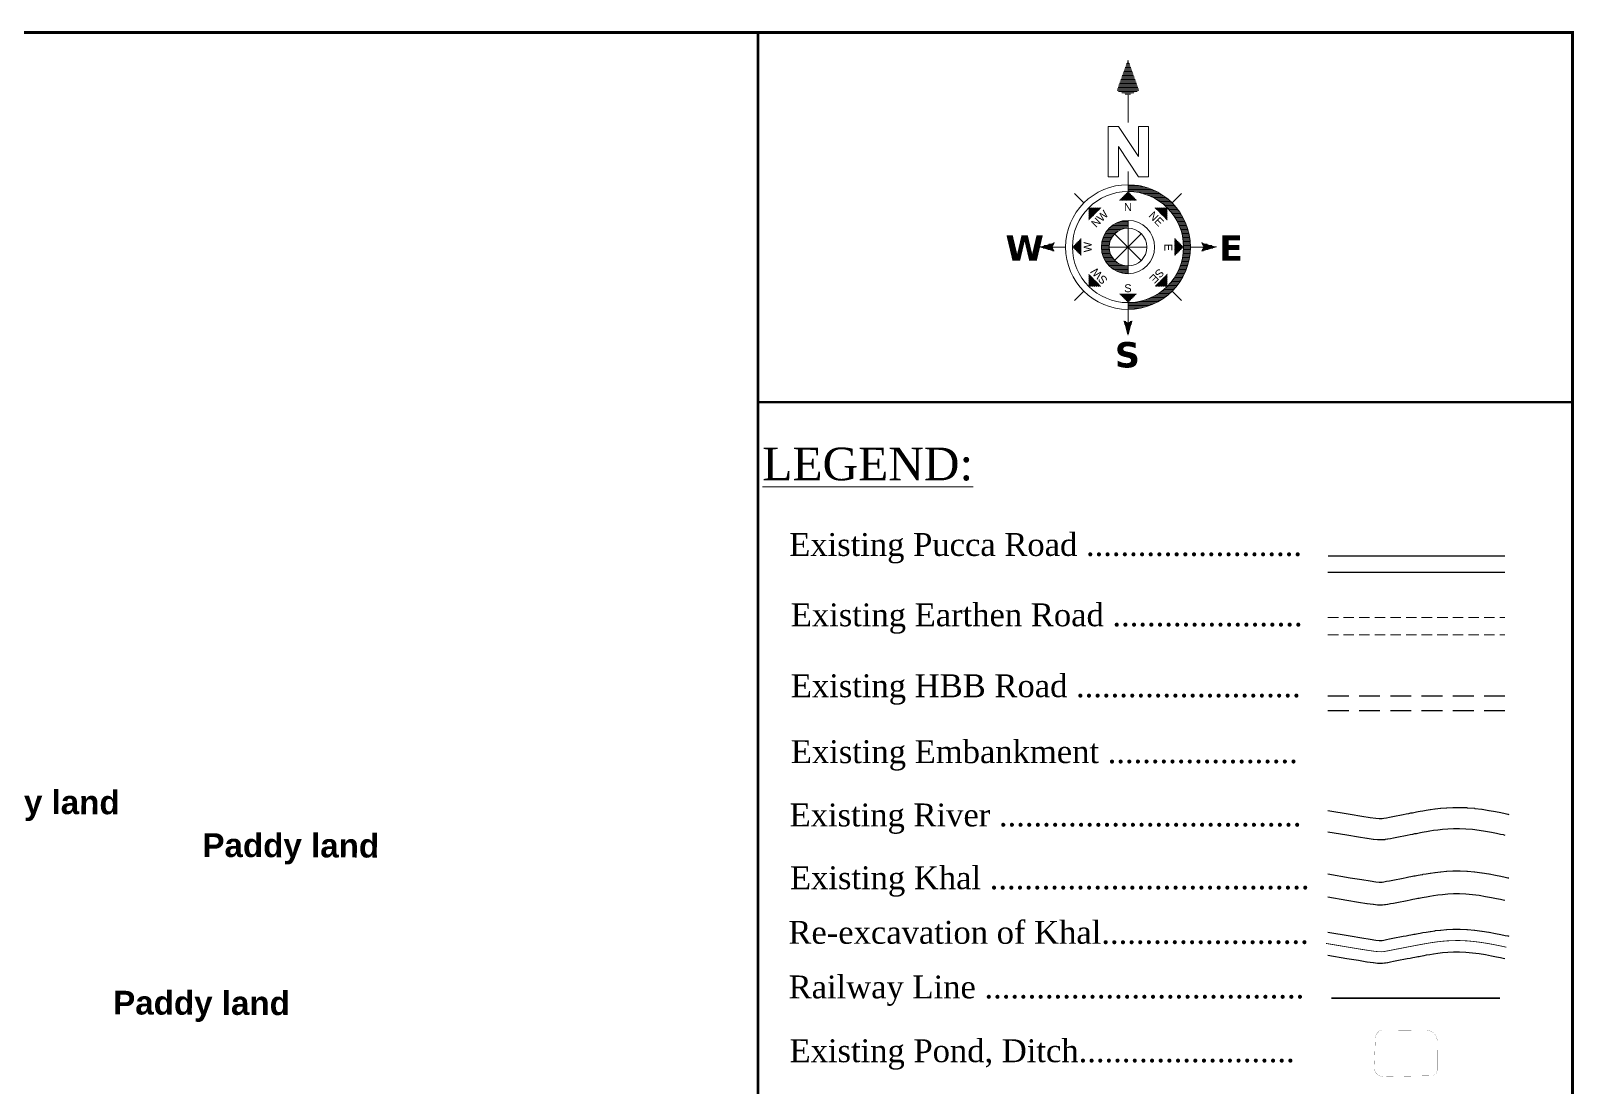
# Model space of a CAD drawing. Header units: millimetres. Extents: x 103 to 33028, y -150542 to -48.
# Drawn here: x 29705 to 30446, y -92916 to -92409 of the extents above; entities that cross this region are included whole.
import ezdxf
from ezdxf.enums import TextEntityAlignment as Align

# ---------------------------------------------------------------- set-up
doc = ezdxf.new("R2010")
doc.units = ezdxf.units.MM
doc.header["$MEASUREMENT"] = 0
for name, pattern in [('CENTERX2', [4, 2.5, -0.5, 0.5, -0.5]), ('DASHED2', [0.375, 0.25, -0.125]), ('HIDDENX2', [0.75, 0.5, -0.25])]:
    doc.linetypes.add(name, pattern=pattern)
for name, color, linetype in [('boundary', 7, 'Continuous'), ('Earthen Emb', 42, 'Continuous'), ('HBB_BFS Road', 7, 'DASHED2'), ('Khal', 4, 'Continuous'), ('RIVER', 150, 'Continuous'), ('TEXT', 5, 'Continuous')]:
    doc.layers.add(name, color=color, linetype=linetype)
for name, color, linetype, lineweight in [('Earthan Road', 7, 'DASHED2', 9), ('line', 10, 'Continuous', 9), ('OUTLINE', 7, 'Continuous', 15), ('p2', 32, 'Continuous', 15), ('Pond or Ditch', 7, 'Continuous', 9), ('PUCCA ROAD', 1, 'Continuous', 30), ('Rail Line', 14, 'TRACKS', 35)]:
    doc.layers.add(name, color=color, linetype=linetype, lineweight=lineweight)
doc.styles.add('b', font='times.ttf')
doc.styles.add('LEG', font='romantic.ttf')
doc.styles.add('Romans', font='arial.ttf')
doc.styles.get("Standard").update_dxf_attribs({"font": 'arial.ttf'})
doc.styles.add('sum', font='arialbd.ttf')
doc.linetypes.add('TRACKS', pattern='A,0.15,[130,ltypeshp.shx,S=0.25,R=0,X=0,Y=0],0.15', length=0.3)
pattern_1 = [(360, (26.19663, 31.512), (2e-14, 0.2822134), [])]
pattern_2 = [(360, (26.19663, 27.11894), (2e-14, 0.2822134), [])]
pattern_3 = [(180, (26.19663, 27.11894), (2e-14, 0.2822134), [])]
pattern_4 = [(45, (26.19663, 27.11894), (-0.199555, 0.199555), [])]
pattern_5 = [(90, (26.19663, 27.11894), (-0.2822134, 2e-14), [])]
pattern_6 = [(135, (26.19663, 27.11894), (-0.199555, -0.199555), [])]
pattern_7 = [(180, (26.19663, 27.11894), (-2e-14, -0.2822134), [])]
pattern_8 = [(225, (26.19663, 27.11894), (0.199555, -0.199555), [])]
pattern_9 = [(270, (26.19663, 27.11894), (0.2822134, -2e-14), [])]
pattern_10 = [(315, (26.19663, 27.11894), (0.199555, 0.199555), [])]

# ---------------------------------------------------------------- blocks, each defined once
blk = doc.blocks.new('A$C5FE22593')
h = blk.add_hatch()
h.set_pattern_fill('_USER', color=11, scale=0.282213, style=0, pattern_type=0)
h.set_pattern_definition(pattern_1)
h.paths.add_polyline_path([(26.2, 66.79), (23.84, 60.2), (26.2, 59.26), (28.55, 60.2)])
h = blk.add_hatch()
h.set_pattern_fill('_USER', color=11, scale=0.282213, style=0, pattern_type=0)
h.set_pattern_definition(pattern_1)
h.paths.add_polyline_path([(26.2, 66.79), (23.84, 60.2), (26.2, 59.26), (28.55, 60.2)])
h = blk.add_hatch()
h.set_pattern_fill('_USER', color=11, scale=0.282213, style=0, pattern_type=0)
h.set_pattern_definition(pattern_1)
h.paths.add_polyline_path([(26.2, 66.79), (23.84, 60.2), (26.2, 59.26), (28.55, 60.2)])
h = blk.add_hatch()
h.set_pattern_fill('_USER', color=11, scale=0.282213, style=0, pattern_type=0)
h.set_pattern_definition(pattern_1)
h.paths.add_polyline_path([(26.2, 66.79), (23.84, 60.2), (26.2, 59.26), (28.55, 60.2)])
h = blk.add_hatch(color=11)
h.paths.add_polyline_path([(26.2, 15.36), (26.2, 13.92, 1), (26.2, 40.32), (26.2, 38.88, -1)])
h.paths.add_polyline_path([(26.2, 31.11), (26.2, 32.76, 1), (26.2, 21.47), (26.2, 23.13, -1)])
h = blk.add_hatch(color=11)
h.paths.add_polyline_path([(26.2, 15.36), (26.2, 13.92, 1), (26.2, 40.32), (26.2, 38.88, -1)])
h.paths.add_polyline_path([(26.2, 31.11), (26.2, 32.76, 1), (26.2, 21.47), (26.2, 23.13, -1)])
h = blk.add_hatch(color=11)
h.paths.add_polyline_path([(26.2, 15.36), (26.2, 13.92, 1), (26.2, 40.32), (26.2, 38.88, -1)])
h.paths.add_polyline_path([(26.2, 31.11), (26.2, 32.76, 1), (26.2, 21.47), (26.2, 23.13, -1)])
h = blk.add_hatch(color=11)
h.paths.add_polyline_path([(26.2, 15.36), (26.2, 13.92, 1), (26.2, 40.32), (26.2, 38.88, -1)])
h.paths.add_polyline_path([(26.2, 31.11), (26.2, 32.76, 1), (26.2, 21.47), (26.2, 23.13, -1)])
h = blk.add_hatch()
h.set_pattern_fill('_USER', color=11, scale=0.282213, style=0, pattern_type=0)
h.set_pattern_definition(pattern_2)
h.paths.add_polyline_path([(39.4, 27.12, 0.414214), (26.2, 40.32), (26.2, 38.88, -0.414214), (37.96, 27.12, -0.414214), (26.2, 15.36), (26.2, 13.92, 0.414214)])
h = blk.add_hatch()
h.set_pattern_fill('_USER', color=11, scale=0.282213, style=0, pattern_type=0)
h.set_pattern_definition(pattern_2)
h.paths.add_polyline_path([(39.4, 27.12, 0.414214), (26.2, 40.32), (26.2, 38.88, -0.414214), (37.96, 27.12, -0.414214), (26.2, 15.36), (26.2, 13.92, 0.414214)])
h = blk.add_hatch()
h.set_pattern_fill('_USER', color=11, scale=0.282213, style=0, pattern_type=0)
h.set_pattern_definition(pattern_2)
h.paths.add_polyline_path([(39.4, 27.12, 0.414214), (26.2, 40.32), (26.2, 38.88, -0.414214), (37.96, 27.12, -0.414214), (26.2, 15.36), (26.2, 13.92, 0.414214)])
h = blk.add_hatch()
h.set_pattern_fill('_USER', color=11, scale=0.282213, style=0, pattern_type=0)
h.set_pattern_definition(pattern_2)
h.paths.add_polyline_path([(39.4, 27.12, 0.414214), (26.2, 40.32), (26.2, 38.88, -0.414214), (37.96, 27.12, -0.414214), (26.2, 15.36), (26.2, 13.92, 0.414214)])
h = blk.add_hatch()
h.set_pattern_fill('_USER', color=11, scale=0.282213, angle=90, style=0, pattern_type=0)
h.set_pattern_definition(pattern_5)
h.paths.add_polyline_path([(28.08, 37), (26.2, 38.88), (24.32, 37)])
h = blk.add_hatch()
h.set_pattern_fill('_USER', color=11, scale=0.282213, angle=90, style=0, pattern_type=0)
h.set_pattern_definition(pattern_5)
h.paths.add_polyline_path([(28.08, 37), (26.2, 38.88), (24.32, 37)])
h = blk.add_hatch()
h.set_pattern_fill('_USER', color=11, scale=0.282213, angle=90, style=0, pattern_type=0)
h.set_pattern_definition(pattern_5)
h.paths.add_polyline_path([(28.08, 37), (26.2, 38.88), (24.32, 37)])
h = blk.add_hatch()
h.set_pattern_fill('_USER', color=11, scale=0.282213, angle=90, style=0, pattern_type=0)
h.set_pattern_definition(pattern_5)
h.paths.add_polyline_path([(28.08, 37), (26.2, 38.88), (24.32, 37)])
h = blk.add_hatch()
h.set_pattern_fill('_USER', color=11, scale=0.282213, angle=135, style=0, pattern_type=0)
h.set_pattern_definition(pattern_6)
h.paths.add_polyline_path([(20.54, 35.43), (17.88, 35.43), (17.88, 32.77)])
h = blk.add_hatch()
h.set_pattern_fill('_USER', color=11, scale=0.282213, angle=135, style=0, pattern_type=0)
h.set_pattern_definition(pattern_6)
h.paths.add_polyline_path([(20.54, 35.43), (17.88, 35.43), (17.88, 32.77)])
h = blk.add_hatch()
h.set_pattern_fill('_USER', color=11, scale=0.282213, angle=135, style=0, pattern_type=0)
h.set_pattern_definition(pattern_6)
h.paths.add_polyline_path([(20.54, 35.43), (17.88, 35.43), (17.88, 32.77)])
h = blk.add_hatch()
h.set_pattern_fill('_USER', color=11, scale=0.282213, angle=135, style=0, pattern_type=0)
h.set_pattern_definition(pattern_6)
h.paths.add_polyline_path([(20.54, 35.43), (17.88, 35.43), (17.88, 32.77)])
h = blk.add_hatch()
h.set_pattern_fill('_USER', color=11, scale=0.282213, style=0, pattern_type=0)
h.set_pattern_definition(pattern_2)
h.paths.add_polyline_path([(26.2, 31.11), (26.2, 32.76, 0.414214), (20.55, 27.12, 0.414214), (26.2, 21.47), (26.2, 23.13, -0.414214), (22.21, 27.12, -0.414214)])
h = blk.add_hatch()
h.set_pattern_fill('_USER', color=11, scale=0.282213, style=0, pattern_type=0)
h.set_pattern_definition(pattern_2)
h.paths.add_polyline_path([(26.2, 31.11), (26.2, 32.76, 0.414214), (20.55, 27.12, 0.414214), (26.2, 21.47), (26.2, 23.13, -0.414214), (22.21, 27.12, -0.414214)])
h = blk.add_hatch()
h.set_pattern_fill('_USER', color=11, scale=0.282213, style=0, pattern_type=0)
h.set_pattern_definition(pattern_2)
h.paths.add_polyline_path([(26.2, 31.11), (26.2, 32.76, 0.414214), (20.55, 27.12, 0.414214), (26.2, 21.47), (26.2, 23.13, -0.414214), (22.21, 27.12, -0.414214)])
h = blk.add_hatch()
h.set_pattern_fill('_USER', color=11, scale=0.282213, style=0, pattern_type=0)
h.set_pattern_definition(pattern_2)
h.paths.add_polyline_path([(26.2, 31.11), (26.2, 32.76, 0.414214), (20.55, 27.12, 0.414214), (26.2, 21.47), (26.2, 23.13, -0.414214), (22.21, 27.12, -0.414214)])
h = blk.add_hatch()
h.set_pattern_fill('_USER', color=11, scale=0.282213, angle=45, style=0, pattern_type=0)
h.set_pattern_definition(pattern_4)
h.paths.add_polyline_path([(34.51, 32.77), (34.51, 35.43), (31.85, 35.43)])
h = blk.add_hatch()
h.set_pattern_fill('_USER', color=11, scale=0.282213, angle=45, style=0, pattern_type=0)
h.set_pattern_definition(pattern_4)
h.paths.add_polyline_path([(34.51, 32.77), (34.51, 35.43), (31.85, 35.43)])
h = blk.add_hatch()
h.set_pattern_fill('_USER', color=11, scale=0.282213, angle=45, style=0, pattern_type=0)
h.set_pattern_definition(pattern_4)
h.paths.add_polyline_path([(34.51, 32.77), (34.51, 35.43), (31.85, 35.43)])
h = blk.add_hatch()
h.set_pattern_fill('_USER', color=11, scale=0.282213, angle=45, style=0, pattern_type=0)
h.set_pattern_definition(pattern_4)
h.paths.add_polyline_path([(34.51, 32.77), (34.51, 35.43), (31.85, 35.43)])
h = blk.add_hatch()
h.set_pattern_fill('_USER', color=11, scale=0.282213, style=0, pattern_type=0)
h.set_pattern_definition(pattern_3)
h.paths.add_polyline_path([(10.67, 26.18), (10.2, 27.12), (10.67, 28.06), (7.38, 27.12)])
h = blk.add_hatch()
h.set_pattern_fill('_USER', color=11, scale=0.282213, style=0, pattern_type=0)
h.set_pattern_definition(pattern_3)
h.paths.add_polyline_path([(10.67, 26.18), (10.2, 27.12), (10.67, 28.06), (7.38, 27.12)])
h = blk.add_hatch()
h.set_pattern_fill('_USER', color=11, scale=0.282213, style=0, pattern_type=0)
h.set_pattern_definition(pattern_3)
h.paths.add_polyline_path([(10.67, 26.18), (10.2, 27.12), (10.67, 28.06), (7.38, 27.12)])
h = blk.add_hatch()
h.set_pattern_fill('_USER', color=11, scale=0.282213, style=0, pattern_type=0)
h.set_pattern_definition(pattern_3)
h.paths.add_polyline_path([(10.67, 26.18), (10.2, 27.12), (10.67, 28.06), (7.38, 27.12)])
h = blk.add_hatch()
h.set_pattern_fill('_USER', color=11, scale=0.282213, angle=180, style=0, pattern_type=0)
h.set_pattern_definition(pattern_7)
h.paths.add_polyline_path([(16.32, 29), (14.44, 27.12), (16.32, 25.24)])
h = blk.add_hatch()
h.set_pattern_fill('_USER', color=11, scale=0.282213, angle=180, style=0, pattern_type=0)
h.set_pattern_definition(pattern_7)
h.paths.add_polyline_path([(16.32, 29), (14.44, 27.12), (16.32, 25.24)])
h = blk.add_hatch()
h.set_pattern_fill('_USER', color=11, scale=0.282213, angle=180, style=0, pattern_type=0)
h.set_pattern_definition(pattern_7)
h.paths.add_polyline_path([(16.32, 29), (14.44, 27.12), (16.32, 25.24)])
h = blk.add_hatch()
h.set_pattern_fill('_USER', color=11, scale=0.282213, angle=180, style=0, pattern_type=0)
h.set_pattern_definition(pattern_7)
h.paths.add_polyline_path([(16.32, 29), (14.44, 27.12), (16.32, 25.24)])
h = blk.add_hatch()
h.set_pattern_fill('_USER', color=11, scale=0.282213, style=0, pattern_type=0)
h.set_pattern_definition(pattern_2)
h.paths.add_polyline_path([(36.07, 29), (36.07, 25.24), (37.96, 27.12)])
h = blk.add_hatch()
h.set_pattern_fill('_USER', color=11, scale=0.282213, style=0, pattern_type=0)
h.set_pattern_definition(pattern_2)
h.paths.add_polyline_path([(36.07, 29), (36.07, 25.24), (37.96, 27.12)])
h = blk.add_hatch()
h.set_pattern_fill('_USER', color=11, scale=0.282213, style=0, pattern_type=0)
h.set_pattern_definition(pattern_2)
h.paths.add_polyline_path([(36.07, 29), (36.07, 25.24), (37.96, 27.12)])
h = blk.add_hatch()
h.set_pattern_fill('_USER', color=11, scale=0.282213, style=0, pattern_type=0)
h.set_pattern_definition(pattern_2)
h.paths.add_polyline_path([(36.07, 29), (36.07, 25.24), (37.96, 27.12)])
h = blk.add_hatch()
h.set_pattern_fill('_USER', color=11, scale=0.282213, style=0, pattern_type=0)
h.set_pattern_definition(pattern_2)
h.paths.add_polyline_path([(45.01, 27.12), (41.72, 28.06), (42.19, 27.12), (41.72, 26.18)])
h = blk.add_hatch()
h.set_pattern_fill('_USER', color=11, scale=0.282213, style=0, pattern_type=0)
h.set_pattern_definition(pattern_2)
h.paths.add_polyline_path([(45.01, 27.12), (41.72, 28.06), (42.19, 27.12), (41.72, 26.18)])
h = blk.add_hatch()
h.set_pattern_fill('_USER', color=11, scale=0.282213, style=0, pattern_type=0)
h.set_pattern_definition(pattern_2)
h.paths.add_polyline_path([(45.01, 27.12), (41.72, 28.06), (42.19, 27.12), (41.72, 26.18)])
h = blk.add_hatch()
h.set_pattern_fill('_USER', color=11, scale=0.282213, style=0, pattern_type=0)
h.set_pattern_definition(pattern_2)
h.paths.add_polyline_path([(45.01, 27.12), (41.72, 28.06), (42.19, 27.12), (41.72, 26.18)])
h = blk.add_hatch()
h.set_pattern_fill('_USER', color=11, scale=0.282213, angle=-135, style=0, pattern_type=0)
h.set_pattern_definition(pattern_8)
h.paths.add_polyline_path([(17.88, 21.46), (17.88, 18.8), (20.54, 18.8)])
h = blk.add_hatch()
h.set_pattern_fill('_USER', color=11, scale=0.282213, angle=-135, style=0, pattern_type=0)
h.set_pattern_definition(pattern_8)
h.paths.add_polyline_path([(17.88, 21.46), (17.88, 18.8), (20.54, 18.8)])
h = blk.add_hatch()
h.set_pattern_fill('_USER', color=11, scale=0.282213, angle=-135, style=0, pattern_type=0)
h.set_pattern_definition(pattern_8)
h.paths.add_polyline_path([(17.88, 21.46), (17.88, 18.8), (20.54, 18.8)])
h = blk.add_hatch()
h.set_pattern_fill('_USER', color=11, scale=0.282213, angle=-135, style=0, pattern_type=0)
h.set_pattern_definition(pattern_8)
h.paths.add_polyline_path([(17.88, 21.46), (17.88, 18.8), (20.54, 18.8)])
h = blk.add_hatch()
h.set_pattern_fill('_USER', color=11, scale=0.282213, angle=-45, style=0, pattern_type=0)
h.set_pattern_definition(pattern_10)
h.paths.add_polyline_path([(31.85, 18.8), (34.51, 18.8), (34.51, 21.46)])
h = blk.add_hatch()
h.set_pattern_fill('_USER', color=11, scale=0.282213, angle=-45, style=0, pattern_type=0)
h.set_pattern_definition(pattern_10)
h.paths.add_polyline_path([(31.85, 18.8), (34.51, 18.8), (34.51, 21.46)])
h = blk.add_hatch()
h.set_pattern_fill('_USER', color=11, scale=0.282213, angle=-45, style=0, pattern_type=0)
h.set_pattern_definition(pattern_10)
h.paths.add_polyline_path([(31.85, 18.8), (34.51, 18.8), (34.51, 21.46)])
h = blk.add_hatch()
h.set_pattern_fill('_USER', color=11, scale=0.282213, angle=-45, style=0, pattern_type=0)
h.set_pattern_definition(pattern_10)
h.paths.add_polyline_path([(31.85, 18.8), (34.51, 18.8), (34.51, 21.46)])
h = blk.add_hatch()
h.set_pattern_fill('_USER', color=11, scale=0.282213, angle=-90, style=0, pattern_type=0)
h.set_pattern_definition(pattern_9)
h.paths.add_polyline_path([(24.32, 17.24), (26.2, 15.36), (28.08, 17.24)])
h = blk.add_hatch()
h.set_pattern_fill('_USER', color=11, scale=0.282213, angle=-90, style=0, pattern_type=0)
h.set_pattern_definition(pattern_9)
h.paths.add_polyline_path([(24.32, 17.24), (26.2, 15.36), (28.08, 17.24)])
h = blk.add_hatch()
h.set_pattern_fill('_USER', color=11, scale=0.282213, angle=-90, style=0, pattern_type=0)
h.set_pattern_definition(pattern_9)
h.paths.add_polyline_path([(24.32, 17.24), (26.2, 15.36), (28.08, 17.24)])
h = blk.add_hatch()
h.set_pattern_fill('_USER', color=11, scale=0.282213, angle=-90, style=0, pattern_type=0)
h.set_pattern_definition(pattern_9)
h.paths.add_polyline_path([(24.32, 17.24), (26.2, 15.36), (28.08, 17.24)])
h = blk.add_hatch()
h.set_pattern_fill('_USER', color=11, scale=0.282213, style=0, pattern_type=0)
h.set_pattern_definition(pattern_2)
h.paths.add_polyline_path([(27.14, 11.6), (26.2, 11.13), (25.26, 11.6), (26.2, 8.3)])
h = blk.add_hatch()
h.set_pattern_fill('_USER', color=11, scale=0.282213, style=0, pattern_type=0)
h.set_pattern_definition(pattern_2)
h.paths.add_polyline_path([(27.14, 11.6), (26.2, 11.13), (25.26, 11.6), (26.2, 8.3)])
h = blk.add_hatch()
h.set_pattern_fill('_USER', color=11, scale=0.282213, style=0, pattern_type=0)
h.set_pattern_definition(pattern_2)
h.paths.add_polyline_path([(27.14, 11.6), (26.2, 11.13), (25.26, 11.6), (26.2, 8.3)])
h = blk.add_hatch()
h.set_pattern_fill('_USER', color=11, scale=0.282213, style=0, pattern_type=0)
h.set_pattern_definition(pattern_2)
h.paths.add_polyline_path([(27.14, 11.6), (26.2, 11.13), (25.26, 11.6), (26.2, 8.3)])
at = {"color": 11}
for p, q in [((26.2, 53.5), (26.2, 59.26)), ((26.2, 53.5), (26.2, 59.26)), ((26.2, 53.5), (26.2, 59.26)), ((26.2, 53.5), (26.2, 59.26)), ((26.2, 40.32), (26.2, 43.11)), ((26.2, 40.32), (26.2, 43.11)), ((26.2, 40.32), (26.2, 43.11)), ((26.2, 40.32), (26.2, 43.11)), ((26.2, 40.32), (26.2, 38.88)), ((26.2, 40.32), (26.2, 38.88)), ((26.2, 40.32), (26.2, 38.88)), ((26.2, 40.32), (26.2, 38.88)), ((16.86, 36.46), (14.89, 38.43)), ((16.86, 36.46), (14.89, 38.43)), ((16.86, 36.46), (14.89, 38.43)), ((16.86, 36.46), (14.89, 38.43)), ((35.53, 36.46), (37.5, 38.43)), ((35.53, 36.46), (37.5, 38.43)), ((35.53, 36.46), (37.5, 38.43)), ((35.53, 36.46), (37.5, 38.43)), ((26.2, 31.11), (26.2, 32.76)), ((26.2, 31.11), (26.2, 32.76)), ((26.2, 31.11), (26.2, 32.76)), ((26.2, 31.11), (26.2, 32.76)), ((23.37, 24.3), (29.02, 29.94)), ((29.02, 24.3), (23.37, 29.94)), ((29.02, 29.94), (23.37, 24.3)), ((23.37, 29.94), (29.02, 24.3)), ((23.37, 24.3), (29.02, 29.94)), ((29.02, 24.3), (23.37, 29.94)), ((29.02, 29.94), (23.37, 24.3)), ((23.37, 29.94), (29.02, 24.3)), ((23.37, 24.3), (29.02, 29.94)), ((29.02, 24.3), (23.37, 29.94)), ((29.02, 29.94), (23.37, 24.3)), ((23.37, 29.94), (29.02, 24.3)), ((23.37, 24.3), (29.02, 29.94)), ((29.02, 24.3), (23.37, 29.94)), ((29.02, 29.94), (23.37, 24.3)), ((23.37, 29.94), (29.02, 24.3)), ((26.2, 23.13), (26.2, 31.11)), ((26.2, 31.11), (26.2, 23.13)), ((26.2, 23.13), (26.2, 31.11)), ((26.2, 31.11), (26.2, 23.13)), ((26.2, 23.13), (26.2, 31.11)), ((26.2, 31.11), (26.2, 23.13)), ((26.2, 23.13), (26.2, 31.11)), ((26.2, 31.11), (26.2, 23.13)), ((12.99, 27.12), (10.2, 27.12)), ((12.99, 27.12), (10.2, 27.12)), ((12.99, 27.12), (10.2, 27.12)), ((12.99, 27.12), (10.2, 27.12)), ((22.21, 27.12), (30.19, 27.12)), ((30.19, 27.12), (22.21, 27.12)), ((22.21, 27.12), (30.19, 27.12)), ((30.19, 27.12), (22.21, 27.12)), ((22.21, 27.12), (30.19, 27.12)), ((30.19, 27.12), (22.21, 27.12)), ((22.21, 27.12), (30.19, 27.12)), ((30.19, 27.12), (22.21, 27.12)), ((39.4, 27.12), (42.19, 27.12)), ((39.4, 27.12), (42.19, 27.12)), ((39.4, 27.12), (42.19, 27.12)), ((39.4, 27.12), (42.19, 27.12)), ((26.2, 23.13), (26.2, 21.47)), ((26.2, 23.13), (26.2, 21.47)), ((26.2, 23.13), (26.2, 21.47)), ((26.2, 23.13), (26.2, 21.47)), ((16.86, 17.78), (14.89, 15.81)), ((16.86, 17.78), (14.89, 15.81)), ((16.86, 17.78), (14.89, 15.81)), ((16.86, 17.78), (14.89, 15.81)), ((35.53, 17.78), (37.5, 15.81)), ((35.53, 17.78), (37.5, 15.81)), ((35.53, 17.78), (37.5, 15.81)), ((35.53, 17.78), (37.5, 15.81)), ((26.2, 13.92), (26.2, 15.36)), ((26.2, 13.92), (26.2, 15.36)), ((26.2, 13.92), (26.2, 15.36)), ((26.2, 13.92), (26.2, 15.36)), ((26.2, 13.92), (26.2, 11.13)), ((26.2, 13.92), (26.2, 11.13)), ((26.2, 13.92), (26.2, 11.13)), ((26.2, 13.92), (26.2, 11.13))]:
    blk.add_line(p, q, dxfattribs=at)
at = {"color": 1}
for p, q in [((22.03, 52.68), (24.16, 52.68)), ((22.03, 42.01), (22.03, 52.68)), ((22.03, 52.68), (24.16, 52.68)), ((22.03, 42.01), (22.03, 52.68)), ((22.03, 52.68), (24.16, 52.68)), ((22.03, 42.01), (22.03, 52.68)), ((22.03, 52.68), (24.16, 52.68)), ((22.03, 42.01), (22.03, 52.68)), ((24.16, 52.68), (28.43, 46.28)), ((24.16, 52.68), (28.43, 46.28)), ((24.16, 52.68), (28.43, 46.28)), ((24.16, 52.68), (28.43, 46.28)), ((28.43, 52.68), (30.56, 52.68)), ((28.43, 46.28), (28.43, 52.68)), ((28.43, 52.68), (30.56, 52.68)), ((28.43, 46.28), (28.43, 52.68)), ((28.43, 52.68), (30.56, 52.68)), ((28.43, 46.28), (28.43, 52.68)), ((28.43, 52.68), (30.56, 52.68)), ((28.43, 46.28), (28.43, 52.68)), ((30.56, 52.68), (30.56, 42.01)), ((30.56, 52.68), (30.56, 42.01)), ((30.56, 52.68), (30.56, 42.01)), ((30.56, 52.68), (30.56, 42.01)), ((24.16, 48.41), (24.16, 42.01)), ((28.43, 42.01), (24.16, 48.41)), ((24.16, 48.41), (24.16, 42.01)), ((28.43, 42.01), (24.16, 48.41)), ((24.16, 48.41), (24.16, 42.01)), ((28.43, 42.01), (24.16, 48.41)), ((24.16, 48.41), (24.16, 42.01)), ((28.43, 42.01), (24.16, 48.41)), ((24.16, 42.01), (22.03, 42.01)), ((24.16, 42.01), (22.03, 42.01)), ((24.16, 42.01), (22.03, 42.01)), ((24.16, 42.01), (22.03, 42.01)), ((30.56, 42.01), (28.43, 42.01)), ((30.56, 42.01), (28.43, 42.01)), ((30.56, 42.01), (28.43, 42.01)), ((30.56, 42.01), (28.43, 42.01))]:
    blk.add_line(p, q, dxfattribs=at)
at = {"color": 11}
for radius in [13.2, 13.2, 13.2, 13.2, 11.76, 11.76, 11.76, 11.76, 5.64, 5.64, 5.64, 5.64, 3.99, 3.99, 3.99, 3.99]:
    blk.add_circle((26.2, 27.12), radius, dxfattribs=at)
for points in [[(26.2, 66.79), (23.84, 60.2), (26.2, 59.26)], [(26.2, 66.79), (23.84, 60.2), (26.2, 59.26)], [(26.2, 66.79), (23.84, 60.2), (26.2, 59.26)], [(26.2, 66.79), (23.84, 60.2), (26.2, 59.26)], [(26.2, 59.26), (28.55, 60.2), (26.2, 66.79)], [(26.2, 59.26), (28.55, 60.2), (26.2, 66.79)], [(26.2, 59.26), (28.55, 60.2), (26.2, 66.79)], [(26.2, 59.26), (28.55, 60.2), (26.2, 66.79)], [(26.2, 38.88), (28.08, 37), (24.32, 37)], [(26.2, 38.88), (28.08, 37), (24.32, 37)], [(26.2, 38.88), (28.08, 37), (24.32, 37)], [(26.2, 38.88), (28.08, 37), (24.32, 37)], [(17.88, 35.43), (20.54, 35.43), (17.88, 32.77)], [(17.88, 35.43), (20.54, 35.43), (17.88, 32.77)], [(17.88, 35.43), (20.54, 35.43), (17.88, 32.77)], [(17.88, 35.43), (20.54, 35.43), (17.88, 32.77)], [(34.51, 35.43), (34.51, 32.77), (31.85, 35.43)], [(34.51, 35.43), (34.51, 32.77), (31.85, 35.43)], [(34.51, 35.43), (34.51, 32.77), (31.85, 35.43)], [(34.51, 35.43), (34.51, 32.77), (31.85, 35.43)], [(7.38, 27.12), (10.67, 28.06), (10.2, 27.12)], [(7.38, 27.12), (10.67, 28.06), (10.2, 27.12)], [(7.38, 27.12), (10.67, 28.06), (10.2, 27.12)], [(7.38, 27.12), (10.67, 28.06), (10.2, 27.12)], [(10.67, 26.18), (10.2, 27.12), (7.38, 27.12)], [(10.67, 26.18), (10.2, 27.12), (7.38, 27.12)], [(10.67, 26.18), (10.2, 27.12), (7.38, 27.12)], [(10.67, 26.18), (10.2, 27.12), (7.38, 27.12)], [(14.44, 27.12), (16.32, 29), (16.32, 25.24)], [(14.44, 27.12), (16.32, 29), (16.32, 25.24)], [(14.44, 27.12), (16.32, 29), (16.32, 25.24)], [(14.44, 27.12), (16.32, 29), (16.32, 25.24)], [(37.96, 27.12), (36.07, 25.24), (36.07, 29)], [(37.96, 27.12), (36.07, 25.24), (36.07, 29)], [(37.96, 27.12), (36.07, 25.24), (36.07, 29)], [(37.96, 27.12), (36.07, 25.24), (36.07, 29)], [(41.72, 28.06), (42.19, 27.12), (45.01, 27.12)], [(41.72, 28.06), (42.19, 27.12), (45.01, 27.12)], [(41.72, 28.06), (42.19, 27.12), (45.01, 27.12)], [(41.72, 28.06), (42.19, 27.12), (45.01, 27.12)], [(45.01, 27.12), (41.72, 26.18), (42.19, 27.12)], [(45.01, 27.12), (41.72, 26.18), (42.19, 27.12)], [(45.01, 27.12), (41.72, 26.18), (42.19, 27.12)], [(45.01, 27.12), (41.72, 26.18), (42.19, 27.12)], [(17.88, 18.8), (17.88, 21.46), (20.54, 18.8)], [(17.88, 18.8), (17.88, 21.46), (20.54, 18.8)], [(17.88, 18.8), (17.88, 21.46), (20.54, 18.8)], [(17.88, 18.8), (17.88, 21.46), (20.54, 18.8)], [(34.51, 18.8), (31.85, 18.8), (34.51, 21.46)], [(34.51, 18.8), (31.85, 18.8), (34.51, 21.46)], [(34.51, 18.8), (31.85, 18.8), (34.51, 21.46)], [(34.51, 18.8), (31.85, 18.8), (34.51, 21.46)], [(26.2, 15.36), (24.32, 17.24), (28.08, 17.24)], [(26.2, 15.36), (24.32, 17.24), (28.08, 17.24)], [(26.2, 15.36), (24.32, 17.24), (28.08, 17.24)], [(26.2, 15.36), (24.32, 17.24), (28.08, 17.24)], [(26.2, 8.3), (25.26, 11.6), (26.2, 11.13)], [(26.2, 8.3), (25.26, 11.6), (26.2, 11.13)], [(26.2, 8.3), (25.26, 11.6), (26.2, 11.13)], [(26.2, 8.3), (25.26, 11.6), (26.2, 11.13)], [(27.14, 11.6), (26.2, 11.13), (26.2, 8.3)], [(27.14, 11.6), (26.2, 11.13), (26.2, 8.3)], [(27.14, 11.6), (26.2, 11.13), (26.2, 8.3)], [(27.14, 11.6), (26.2, 11.13), (26.2, 8.3)]]:
    blk.add_solid(points, dxfattribs=at)
at = {"color": 11, "style": 'Romans'}
for s, p in [('N', (26.2, 34.74)), ('N', (26.2, 34.74)), ('N', (26.2, 34.74)), ('N', (26.2, 34.74)), ('S', (26.19, 17.56)), ('S', (26.19, 17.56)), ('S', (26.19, 17.56)), ('S', (26.19, 17.56))]:
    blk.add_text(s, height=1.69, dxfattribs=at).set_placement(p, align=Align.CENTER)
for s, height, rotation, p in [('NW', 1.693, 45, (20.81, 32.51)), ('NW', 1.693, 45, (20.81, 32.51)), ('NW', 1.693, 45, (20.81, 32.51)), ('NW', 1.693, 45, (20.81, 32.51)), ('NE', 1.693, 315, (31.57, 32.5)), ('NE', 1.693, 315, (31.57, 32.5)), ('NE', 1.693, 315, (31.57, 32.5)), ('NE', 1.693, 315, (31.57, 32.5)), ('W', 1.69, 90, (18.48, 27.11)), ('W', 1.69, 90, (18.48, 27.11)), ('W', 1.69, 90, (18.48, 27.11)), ('W', 1.69, 90, (18.48, 27.11)), ('E', 1.69, 270, (33.89, 27.05)), ('E', 1.69, 270, (33.89, 27.05)), ('E', 1.69, 270, (33.89, 27.05)), ('E', 1.69, 270, (33.89, 27.05)), ('SW', 1.693, 135, (20.67, 21.59)), ('SW', 1.693, 135, (20.67, 21.59)), ('SW', 1.693, 135, (20.67, 21.59)), ('SW', 1.693, 135, (20.67, 21.59)), ('SE', 1.693, 225, (31.7, 21.6)), ('SE', 1.693, 225, (31.7, 21.6)), ('SE', 1.693, 225, (31.7, 21.6)), ('SE', 1.693, 225, (31.7, 21.6))]:
    blk.add_text(s, height=height, rotation=rotation, dxfattribs=at).set_placement(p, align=Align.CENTER)
at = {"layer": 'p2', "color": 1, "char_height": 5.3676, "attachment_point": 5}
for s, insert in [('{\\fVerdana|b1|i0|c0|p34;W}', (4.33, 26.9)), ('{\\fVerdana|b1|i0|c0|p34;W}', (4.33, 26.9)), ('{\\fVerdana|b1|i0|c0|p34;W}', (4.33, 26.9)), ('{\\fVerdana|b1|i0|c0|p34;W}', (4.33, 26.9)), ('{\\fVerdana|b1|i0|c0|p34;E}', (47.97, 26.9)), ('{\\fVerdana|b1|i0|c0|p34;E}', (47.97, 26.9)), ('{\\fVerdana|b1|i0|c0|p34;E}', (47.97, 26.9)), ('{\\fVerdana|b1|i0|c0|p34;E}', (47.97, 26.9)), ('{\\fVerdana|b1|i0|c0|p34;S}', (26.07, 4.27)), ('{\\fVerdana|b1|i0|c0|p34;S}', (26.07, 4.27)), ('{\\fVerdana|b1|i0|c0|p34;S}', (26.07, 4.27)), ('{\\fVerdana|b1|i0|c0|p34;S}', (26.07, 4.27))]:
    blk.add_mtext(s, dxfattribs=dict(at, insert=insert))

msp = doc.modelspace()

# ---------------------------------------------------------------- linework, layer by layer
at = {"layer": 'boundary', "color": 0}
for points, const_width in [([(28858.56, -92409.57), (30445.29, -92409.57), (30445.29, -93540.63), (28858.56, -93540.63), (28858.56, -92409.57)], 1.45), ([(30054.04, -93300.21), (30054.04, -92409.57)], 1.26), ([(30054.04, -92587.3), (30445.29, -92587.3)], 1.11)]:
    msp.add_lwpolyline(points, dxfattribs=dict(at, const_width=const_width))
at = {"layer": 'Earthan Road', "color": 7, "linetype": 'HIDDENX2', "ltscale": 10}
for points in [[(30327.78, -92690.77), (30412.8, -92690.77)], [(30327.78, -92699.11), (30412.75, -92699.11)]]:
    msp.add_lwpolyline(points, dxfattribs=at)
at = {"layer": 'Earthen Emb', "lineweight": 30}
for points in [[(30327.78, -92758.39, 0, 0, 0), (30412.75, -92758.39, 3.63, 3.63, 0)], [(30327.78, -92767.31, 0, 0, 0), (30412.75, -92767.31, 3.63, 3.63, 0)]]:
    msp.add_lwpolyline(points, format="xyseb", dxfattribs=at)
at = {"layer": 'HBB_BFS Road', "color": 1, "linetype": 'DASHED2', "lineweight": 25, "ltscale": 40, "flags": 128}
for points in [[(30327.78, -92728.31), (30412.8, -92728.31)], [(30327.78, -92735.4), (30412.75, -92735.4)]]:
    msp.add_lwpolyline(points, dxfattribs=at)
at = {"layer": 'Khal', "color": 4, "linetype": 'Continuous'}
for points in [[(30327.78, -92813.93), (30338.47, -92815.72), (30344.02, -92816.64), (30348.04, -92817.28), (30350.78, -92817.66), (30352.46, -92817.84), (30353.34, -92817.86), (30353.88, -92817.81), (30354.66, -92817.68), (30355.87, -92817.44), (30357.33, -92817.16), (30358.93, -92816.85), (30360.61, -92816.52), (30362.28, -92816.2), (30363.88, -92815.89), (30365.34, -92815.61), (30366.59, -92815.37), (30367.59, -92815.17), (30368.39, -92815.02, -0.000461), (30368.4, -92815.02), (30369.07, -92814.89, -0.000727), (30369.08, -92814.89), (30369.71, -92814.77, -0.000788), (30369.72, -92814.77), (30370.38, -92814.65, -0.0006), (30370.39, -92814.65), (30371.17, -92814.5, -0.00033), (30371.17, -92814.5), (30372.14, -92814.33), (30373.37, -92814.11, -0.000676), (30373.39, -92814.1), (30374.95, -92813.83, -0.003183), (30375.02, -92813.82), (30376.91, -92813.51, -0.005207), (30377.01, -92813.49), (30379.19, -92813.18, -0.006703), (30379.33, -92813.16), (30381.78, -92812.88, -0.007978), (30381.94, -92812.86), (30384.64, -92812.64, -0.009172), (30384.82, -92812.63), (30387.73, -92812.49, -0.010353), (30387.94, -92812.49), (30391.04, -92812.47, -0.01156), (30391.28, -92812.47), (30394.54, -92812.61, -0.011928), (30394.78, -92812.62), (30398.16, -92812.93, -0.009419), (30398.35, -92812.95), (30401.73, -92813.38, -0.007149), (30401.87, -92813.4), (30405.11, -92813.9, -0.0056), (30405.22, -92813.92), (30408.18, -92814.45, -0.004498), (30408.27, -92814.47), (30410.81, -92814.97, -0.003682), (30410.88, -92814.99), (30412.87, -92815.41, -0.003044), (30412.93, -92815.43), (30414.22, -92815.72, -0.002369), (30414.27, -92815.73), (30414.73, -92815.84)], [(30327.78, -92824.98), (30336.8, -92826.49, 0.000575), (30336.81, -92826.49), (30342.39, -92827.41, 0.001752), (30342.42, -92827.42), (30346.5, -92828.07, 0.00424), (30346.59, -92828.08), (30349.46, -92828.48, 0.009421), (30349.65, -92828.51), (30351.62, -92828.71, 0.018889), (30352, -92828.73), (30353.36, -92828.77, 0.028642), (30353.94, -92828.75), (30354.99, -92828.66, 0.022093), (30355.43, -92828.6), (30356.46, -92828.42, 0.00369), (30356.54, -92828.4), (30357.79, -92828.16), (30359.25, -92827.88), (30360.85, -92827.57), (30362.53, -92827.25), (30364.2, -92826.92), (30365.8, -92826.61), (30367.26, -92826.33), (30368.51, -92826.09), (30369.51, -92825.9), (30370.29, -92825.74), (30370.95, -92825.62), (30371.56, -92825.5), (30372.21, -92825.38), (30372.97, -92825.25), (30373.93, -92825.07), (30375.16, -92824.85), (30376.69, -92824.58), (30378.49, -92824.29), (30380.56, -92823.99), (30382.86, -92823.72), (30385.38, -92823.51), (30388.1, -92823.39), (30390.98, -92823.37), (30394, -92823.5), (30397.17, -92823.78), (30400.38, -92824.19), (30403.49, -92824.68), (30406.35, -92825.19), (30408.81, -92825.68), (30410.73, -92826.09), (30411.97, -92826.37), (30412.75, -92826.55)]]:
    msp.add_lwpolyline(points, format="xyb", dxfattribs=at)
at = {"layer": 'Khal', "color": 3, "lineweight": 25, "ltscale": 0.1}
for points in [[(30327.78, -92841.93), (30338.47, -92843.73), (30344.02, -92844.64), (30348.04, -92845.28), (30350.78, -92845.67), (30352.46, -92845.84), (30353.34, -92845.86), (30353.88, -92845.82), (30354.66, -92845.68), (30355.87, -92845.44), (30357.33, -92845.16), (30358.93, -92844.85), (30360.61, -92844.53), (30362.28, -92844.2), (30363.88, -92843.89), (30365.34, -92843.61), (30366.59, -92843.37), (30367.59, -92843.18), (30368.39, -92843.02, -0.000461), (30368.4, -92843.02), (30369.07, -92842.89, -0.000727), (30369.08, -92842.89), (30369.71, -92842.77, -0.000788), (30369.72, -92842.77), (30370.38, -92842.65, -0.0006), (30370.39, -92842.65), (30371.17, -92842.51, -0.00033), (30371.17, -92842.51), (30372.14, -92842.33), (30373.37, -92842.11, -0.000676), (30373.39, -92842.11), (30374.95, -92841.83, -0.003183), (30375.02, -92841.82), (30376.91, -92841.51, -0.005207), (30377.01, -92841.49), (30379.19, -92841.18, -0.006703), (30379.33, -92841.16), (30381.78, -92840.88, -0.007978), (30381.94, -92840.86), (30384.64, -92840.64, -0.009172), (30384.82, -92840.63), (30387.73, -92840.49, -0.010353), (30387.94, -92840.49), (30391.04, -92840.47, -0.01156), (30391.28, -92840.48), (30394.54, -92840.61, -0.011928), (30394.78, -92840.63), (30398.16, -92840.93, -0.009419), (30398.35, -92840.95), (30401.73, -92841.38, -0.007149), (30401.87, -92841.4), (30405.11, -92841.91, -0.0056), (30405.22, -92841.92), (30408.18, -92842.46, -0.004498), (30408.27, -92842.47), (30410.81, -92842.98, -0.003682), (30410.88, -92842.99), (30412.87, -92843.42, -0.003044), (30412.93, -92843.43), (30414.22, -92843.72, -0.002369), (30414.27, -92843.73), (30414.73, -92843.84)], [(30327.78, -92852.98), (30336.8, -92854.49, 0.000575), (30336.81, -92854.49), (30342.39, -92855.42, 0.001752), (30342.42, -92855.42), (30346.5, -92856.07, 0.00424), (30346.59, -92856.08), (30349.46, -92856.48, 0.009421), (30349.65, -92856.51), (30351.62, -92856.71, 0.018889), (30352, -92856.73), (30353.36, -92856.77, 0.028642), (30353.94, -92856.75), (30354.99, -92856.66, 0.022093), (30355.43, -92856.6), (30356.46, -92856.42, 0.00369), (30356.54, -92856.4), (30357.79, -92856.16), (30359.25, -92855.88), (30360.85, -92855.57), (30362.53, -92855.25), (30364.2, -92854.92), (30365.8, -92854.61), (30367.26, -92854.33), (30368.51, -92854.09), (30369.51, -92853.9), (30370.29, -92853.75), (30370.95, -92853.62), (30371.56, -92853.51), (30372.21, -92853.39), (30372.97, -92853.25), (30373.93, -92853.07), (30375.16, -92852.85), (30376.69, -92852.58), (30378.49, -92852.29), (30380.56, -92851.99), (30382.86, -92851.73), (30385.38, -92851.52), (30388.1, -92851.39), (30390.98, -92851.38), (30394, -92851.5), (30397.17, -92851.78), (30400.38, -92852.19), (30403.49, -92852.68), (30406.35, -92853.19), (30408.81, -92853.68), (30410.73, -92854.09), (30411.97, -92854.37), (30412.75, -92854.56)]]:
    msp.add_lwpolyline(points, format="xyb", dxfattribs=at)
at = {"layer": 'Khal', "color": 7, "linetype": 'CENTERX2', "lineweight": 30, "ltscale": 5, "const_width": 0.381}
msp.add_lwpolyline([(30326.88, -92847.3), (30337.57, -92849.09), (30343.15, -92850.02), (30347.24, -92850.66), (30350.12, -92851.07), (30352.11, -92851.27), (30353.51, -92851.31), (30354.6, -92851.21), (30355.65, -92851.03), (30356.9, -92850.79), (30358.36, -92850.5), (30359.97, -92850.19), (30361.64, -92849.87), (30363.31, -92849.55), (30364.91, -92849.24), (30366.38, -92848.95), (30367.63, -92848.71), (30368.62, -92848.52), (30369.41, -92848.37), (30370.08, -92848.24), (30370.71, -92848.12), (30371.37, -92848), (30372.14, -92847.86), (30373.1, -92847.69), (30374.34, -92847.46), (30375.9, -92847.19), (30377.78, -92846.88), (30379.96, -92846.57), (30382.4, -92846.29), (30385.08, -92846.06), (30387.98, -92845.93), (30391.06, -92845.91), (30394.31, -92846.05), (30397.67, -92846.35), (30401.03, -92846.78), (30404.26, -92847.28), (30407.21, -92847.81), (30409.75, -92848.31), (30411.73, -92848.74), (30413.02, -92849.03), (30413.48, -92849.14)], dxfattribs=at)
at = {"layer": 'Pond or Ditch', "color": 4, "const_width": 0.0638}
msp.add_lwpolyline([(30353.68, -92888.86), (30375.09, -92889.08, -0.407338), (30380.29, -92894.27), (30380.22, -92908.11, -0.346244), (30378.03, -92910.85), (30354.5, -92911.29, -0.392601), (30350.04, -92907.3), (30350.56, -92892.91, -0.321685), (30353.68, -92888.86, -5.135448)], format="xyb", dxfattribs=at)
at = {"layer": 'PUCCA ROAD', "lineweight": 25}
for points in [[(30327.84, -92661), (30412.8, -92661)], [(30327.78, -92668.91), (30412.75, -92668.91)]]:
    msp.add_lwpolyline(points, dxfattribs=at)
at = {"layer": 'Rail Line', "color": 212, "ltscale": 10, "true_color": 0xc529d6}
msp.add_line((30329.46, -92873.67), (30410.28, -92873.67), dxfattribs=at)
at = {"layer": 'RIVER', "color": 4, "linetype": 'Continuous'}
for points in [[(30327.78, -92783.39), (30338.47, -92785.18), (30344.02, -92786.1), (30348.04, -92786.74), (30350.78, -92787.12), (30352.46, -92787.3), (30353.34, -92787.32), (30353.88, -92787.27), (30354.66, -92787.14), (30355.87, -92786.9), (30357.33, -92786.62), (30358.93, -92786.31), (30360.61, -92785.98), (30362.28, -92785.66), (30363.88, -92785.35), (30365.34, -92785.07), (30366.59, -92784.83), (30367.59, -92784.63), (30368.39, -92784.48, -0.000461), (30368.4, -92784.48), (30369.07, -92784.35, -0.000727), (30369.08, -92784.35), (30369.71, -92784.23, -0.000788), (30369.72, -92784.23), (30370.38, -92784.11, -0.0006), (30370.39, -92784.11), (30371.17, -92783.96, -0.00033), (30371.17, -92783.96), (30372.14, -92783.79), (30373.37, -92783.57, -0.000676), (30373.39, -92783.56), (30374.95, -92783.29, -0.003183), (30375.02, -92783.28), (30376.91, -92782.97, -0.005207), (30377.01, -92782.95), (30379.19, -92782.64, -0.006703), (30379.33, -92782.62), (30381.78, -92782.34, -0.007978), (30381.94, -92782.32), (30384.64, -92782.1, -0.009172), (30384.82, -92782.09), (30387.73, -92781.95, -0.010353), (30387.94, -92781.95), (30391.04, -92781.93, -0.01156), (30391.28, -92781.93), (30394.54, -92782.07, -0.011928), (30394.78, -92782.08), (30398.16, -92782.39, -0.009419), (30398.35, -92782.41), (30401.73, -92782.84, -0.007149), (30401.87, -92782.86), (30405.11, -92783.36, -0.0056), (30405.22, -92783.38), (30408.18, -92783.91, -0.004498), (30408.27, -92783.93), (30410.81, -92784.43, -0.003682), (30410.88, -92784.45), (30412.87, -92784.87, -0.003044), (30412.93, -92784.89), (30414.22, -92785.18, -0.002369), (30414.27, -92785.19), (30414.73, -92785.3)], [(30327.78, -92793.65), (30336.8, -92795.16, 0.000575), (30336.81, -92795.16), (30342.39, -92796.08, 0.001752), (30342.42, -92796.09), (30346.5, -92796.73, 0.00424), (30346.59, -92796.75), (30349.46, -92797.15, 0.009421), (30349.65, -92797.17), (30351.62, -92797.38, 0.018889), (30352, -92797.4), (30353.36, -92797.44, 0.028642), (30353.94, -92797.42), (30354.99, -92797.33, 0.022093), (30355.43, -92797.27), (30356.46, -92797.08, 0.00369), (30356.54, -92797.07), (30357.79, -92796.83), (30359.25, -92796.55), (30360.85, -92796.24), (30362.53, -92795.91), (30364.2, -92795.59), (30365.8, -92795.28), (30367.26, -92795), (30368.51, -92794.76), (30369.51, -92794.56), (30370.29, -92794.41), (30370.95, -92794.29), (30371.56, -92794.17), (30372.21, -92794.05), (30372.97, -92793.91), (30373.93, -92793.74), (30375.16, -92793.52), (30376.69, -92793.25), (30378.49, -92792.95), (30380.56, -92792.66), (30382.86, -92792.39), (30385.38, -92792.18), (30388.1, -92792.06), (30390.98, -92792.04), (30394, -92792.17), (30397.17, -92792.45), (30400.38, -92792.86), (30403.49, -92793.35), (30406.35, -92793.86), (30408.81, -92794.35), (30410.73, -92794.76), (30411.97, -92795.04), (30412.75, -92795.22)]]:
    msp.add_lwpolyline(points, format="xyb", dxfattribs=at)

# ---------------------------------------------------------------- block references
at = {"layer": 'line', "xscale": 2.269327947667989, "yscale": 2.269327947662532, "zscale": 2.269327947664152}
msp.add_blockref('A$C5FE22593', (30172.31, -92574.28), dxfattribs=at)

# ---------------------------------------------------------------- texts
at = {"layer": 'OUTLINE', "style": 'LEG'}
msp.add_text('%%ULEGEND:', height=15.671, dxfattribs=at).set_placement((30056.18, -92624.76))
at = {"layer": 'OUTLINE', "ltscale": 0.1, "style": 'b'}
msp.add_text('Railway Line .....................................', height=10.9928, dxfattribs=at).set_placement((30068.78, -92873.7))
at = {"layer": 'OUTLINE', "ltscale": 0.1, "char_height": 10.9928, "width": 512.916, "attachment_point": 1, "style": 'b'}
for s, insert in [('Existing Pucca Road .........................', (30069.07, -92650.13)), ('Existing Earthen Road ......................', (30069.82, -92683.92)), ('Existing HBB Road ..........................', (30069.82, -92718)), ('Existing Embankment ......................', (30069.82, -92749.67)), (' Existing River ...................................', (30065.1, -92780.07)), ('Existing Khal .....................................', (30069.43, -92810.25)), ('Re-excavation of Khal........................', (30068.67, -92836.48)), (' Existing Pond, Ditch.........................', (30065.07, -92893.36))]:
    msp.add_mtext(s, dxfattribs=dict(at, insert=insert))
at = {"layer": 'TEXT', "color": 7, "char_height": 11.3908, "width": 220.4979, "attachment_point": 1, "rotation": 359.79331, "style": 'sum'}
for insert in [(29662.68, -92773.57), (29787.29, -92794.36), (29744.43, -92870.04)]:
    msp.add_mtext('Paddy land ', dxfattribs=dict(at, insert=insert))

doc.saveas('drawing.dxf')
